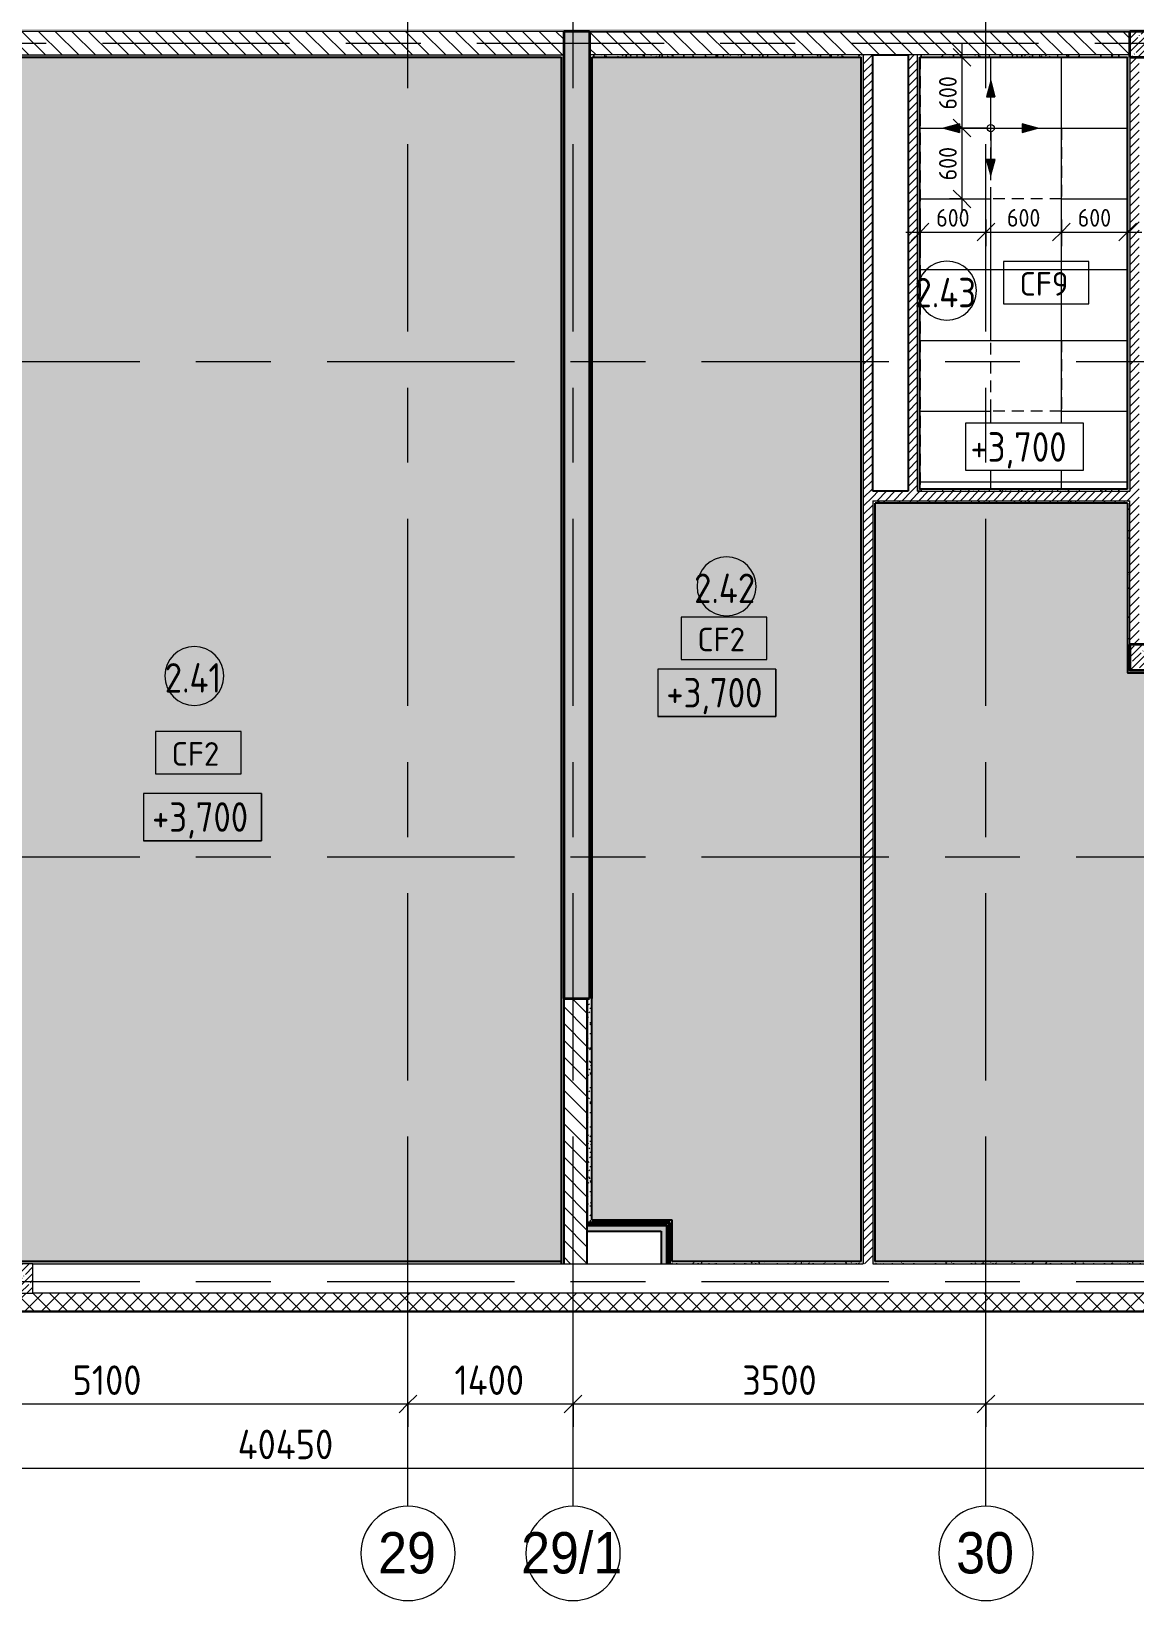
# Model space of a CAD drawing. Header units: millimetres. Extents: x 81663 to 277412, y -8553 to 29000.
# Drawn here: x 102618 to 111970, y -2706 to 10600 of the extents above; entities that cross this region are included whole.
import ezdxf

# ---------------------------------------------------------------- set-up
doc = ezdxf.new("R2010")
doc.units = ezdxf.units.MM
doc.linetypes.add('200_ШТРИХ__ш1_п0_6_', pattern=[160, 100, -60])
doc.linetypes.add('Осевая', pattern=[3175, 635, -476.25, 1587.5, -476.25])
for name, color, linetype, lineweight in [('A-ANNO-DIMS', 7, 'Continuous', 9), ('A-ANNO-DIMS-100', 7, 'Continuous', 9), ('A-AREA-IDEN', 7, 'Continuous', 9), ('A-CLNG-IDEN', 7, 'Continuous', 9), ('A-DETL', 7, 'Continuous', 9), ('A-DETL-GENF', 7, 'Continuous', 9), ('A-DETL-MBND', 7, '200_ШТРИХ__ш1_п0_6_', 9), ('A-DETL-MBND-1', 7, 'Continuous', 9), ('A-WALL', 7, 'Continuous', 9), ('G-ANNO-DIMS', 7, 'Continuous', 9), ('G-ANNO-TEXT', 7, 'Continuous', 9), ('I-WALL', 7, 'Continuous', 9), ('S-COLS', 7, 'Continuous', 9), ('Оси', 7, 'Continuous', 9), ('Оси-1', 7, 'Continuous', 20), ('Оси-2', 7, 'Осевая', 9)]:
    doc.layers.add(name, color=color, linetype=linetype, lineweight=lineweight)
for name, color, linetype, lineweight, true_color in [('A-WALL-1', 7, 'Continuous', 35, 0x3c3c3c), ('A-WALL-3', 7, 'Continuous', 25, 0x3c3c3c), ('A-WALL-FNSH-1', 7, 'Continuous', 13, 0x3c3c3c), ('A-WALL-FNSH-2', 7, 'Continuous', 9, 0x3c3c3c)]:
    doc.layers.add(name, color=color, linetype=linetype, lineweight=lineweight, true_color=true_color)
doc.styles.add('Arial', font='arial.ttf', dxfattribs={"width": 0.9, "height": 350})
doc.styles.add('GOST Common', font='GOST_Common.ttf', dxfattribs={"width": 0.9, "height": 250})
doc.styles.add('GOST Common_1', font='GOST_Common.ttf', dxfattribs={"height": 200})
doc.styles.add('ISOCPEUR', font='isocpeur.ttf', dxfattribs={"width": 0.9, "height": 250})
doc.styles.add('ISOCPEUR_2', font='isocpeur.ttf', dxfattribs={"width": 0.9, "height": 150})
doc.dimstyles.new('ISO-1_5_окр_100', dxfattribs={"dimscale": 304.8, "dimtxt": 149.397176, "dimasz": 0.492126, "dimexe": 0.393701, "dimexo": 0, "dimgap": 0, "dimtad": 1, "dimdec": 0, "dimrnd": 100, "dimzin": 0, "dimdsep": 46, "dimtxsty": 'ISOCPEUR_2', "dimblk1": 'OBLIQUE', "dimblk2": 'OBLIQUE', "dimsah": 1, "dimcen": 0.09, "dimdle": 0.393701, "dimazin": 0, "dimtfac": 1, "dimtdec": 4, "dimtix": 1, "dimtmove": 0, "dimatfit": 3, "dimfxl": 1, "dimtvp": 1, "dimtolj": 1, "dimtzin": 0, "dimarcsym": 2})
doc.dimstyles.new('ISO-2_5_0_9К_БОЛЬШОЙ', dxfattribs={"dimscale": 304.8, "dimtxt": 248.995294, "dimasz": 0.492126, "dimexe": 0.393701, "dimexo": 0.984252, "dimgap": 0, "dimtad": 1, "dimdec": 0, "dimrnd": 10, "dimzin": 0, "dimdsep": 46, "dimtxsty": 'ISOCPEUR', "dimblk1": 'OBLIQUE', "dimblk2": 'OBLIQUE', "dimsah": 1, "dimcen": 0.09, "dimdle": 0.393701, "dimazin": 0, "dimtfac": 1, "dimtdec": 4, "dimtix": 1, "dimtmove": 0, "dimatfit": 3, "dimfxl": 1, "dimtvp": 1, "dimtolj": 1, "dimtzin": 0, "dimarcsym": 2})
pattern_1 = [(135, (0, 0), (-70.71068, -70.71068), [])]
pattern_2 = [(45, (0, 0), (-35.35534, 35.35534), [])]
pattern_3 = [(45, (0, 0), (-57.024626, 57.024626), []), (45, (57.025, 0), (-57.024626, 57.024626), [100.806, -20.161, 3.353, -16.808])]
pattern_4 = [(0, (0, 0), (121.92, 30.48), [10.058, -81.382, 10.058, -81.382, -487.68]), (0, (0, 0), (121.92, 30.48), [-182.88, 10.058, -172.822, 10.058, -81.382, -213.36]), (0, (0, 0), (121.92, 30.48), [-457.2, 10.058, -50.902, 10.058, -142.342]), (120, (45.72, 15.24), (-87.356454, 90.345817), [10.058, -81.382, 10.058, -81.382, -487.68]), (120, (45.72, 15.24), (-87.356454, 90.345817), [-182.88, 10.058, -172.822, 10.058, -81.382, -213.36]), (120, (45.72, 15.24), (-87.356454, 90.345817), [-457.2, 10.058, -50.902, 10.058, -142.342]), (240, (60.96, 76.2), (-34.563546, -120.825817), [10.058, -81.382, 10.058, -81.382, -487.68]), (240, (60.96, 76.2), (-34.563546, -120.825817), [-182.88, 10.058, -172.822, 10.058, -81.382, -213.36]), (240, (60.96, 76.2), (-34.563546, -120.825817), [-457.2, 10.058, -50.902, 10.058, -142.342])]
pattern_5 = [(45, (0, 0), (-106.06602, 106.06602), []), (135, (0, 0), (-106.06602, -106.06602), [])]

# ---------------------------------------------------------------- blocks, each defined once
blk = doc.blocks.new('BSC_Колонна _Прямоугольная - 250х900-V2-План потолков с обозначением видов отделки и геометрии 2 этажа в осях 23-33')
at = {"layer": 'S-COLS'}
h = blk.add_hatch(dxfattribs=at)
h.set_pattern_fill('FP_7', color=256, style=0, pattern_type=2)
h.set_pattern_definition([(45, (-102180, -25), (-57.024626, 57.024626), []), (45, (-102122.975, -25), (-57.024626, 57.024626), [100.806, -20.161, 3.353, -16.808])])
h.paths.add_polyline_path([(-168, -125), (450, -125), (450, 125), (-450, 125), (-450, -125)])
for p, q in [((450, 125), (-450, 125)), ((-450, 125), (-450, -125)), ((450, -125), (450, 125)), ((-450, -125), (450, -125))]:
    blk.add_line(p, q, dxfattribs=at)
blk = doc.blocks.new('Начало раскладки_красным - Начало раскладки_красным-26102174-План потолков с обозначением видов отделки и геометрии 2 этажа в осях 23-33')
at = {"layer": 'A-DETL-GENF'}
for points in [[(-36, 265), (36, 265), (0, 400)], [(-265, -36), (-265, 36), (-400, 0)], [(265, -36), (400, 0), (265, 36)], [(0, -400), (36, -265), (-36, -265)]]:
    blk.add_hatch(color=256, dxfattribs=at).paths.add_polyline_path(points)
for p, q in [((0, 400), (-36, 265)), ((0, 400), (-36, 265)), ((36, 265), (0, 400)), ((0, 400), (36, 265)), ((-36, 265), (36, 265)), ((-36, 265), (36, 265)), ((0, 30), (0, 265)), ((-265, 36), (-400, 0)), ((-400, 0), (-265, 36)), ((-400, 0), (-265, -36)), ((-400, 0), (-265, -36)), ((-265, -36), (-265, 36)), ((-265, 36), (-265, -36)), ((-30, 0), (-265, 0)), ((30, 0), (265, 0)), ((400, 0), (265, 36)), ((265, 36), (265, -36)), ((400, 0), (265, 36)), ((265, 36), (265, -36)), ((400, 0), (265, -36)), ((0, -30), (0, -265)), ((265, -36), (400, 0)), ((36, -265), (-36, -265)), ((-36, -265), (0, -400)), ((0, -400), (-36, -265)), ((-36, -265), (36, -265)), ((0, -400), (36, -265)), ((0, -400), (36, -265))]:
    blk.add_line(p, q, dxfattribs=at)
blk.add_circle((0, 0), 30, dxfattribs=at)
blk = doc.blocks.new('Ось сетки - D8-29747960-План потолков с обозначением видов отделки и геометрии 2 этажа в осях 23-33')
at = {"layer": 'Оси-1'}
for start, end in [(360, 180), (180, 360)]:
    blk.add_arc((0, 0), 4, start, end, dxfattribs=at)
blk = doc.blocks.new('DIMBLOCK20-План потолков с обозначением видов отделки и геометрии 2 этажа в осях 23-33')
at = {"layer": 'A-ANNO-DIMS-100'}
for p, q in [((100710, -1232), (100710, -918)), ((105810, -1232), (105810, -918)), ((100710, -1038), (105810, -1038)), ((100710, -1038), (100710, -1232)), ((105810, -1038), (105810, -1232))]:
    blk.add_line(p, q, dxfattribs=at)
at = {"layer": 'A-ANNO-DIMS-100', "lineweight": 20}
for p, q in [((100710, -1038), (100635, -1113)), ((100710, -1038), (100785, -963)), ((105810, -1038), (105735, -1113)), ((105810, -1038), (105885, -963))]:
    blk.add_line(p, q, dxfattribs=at)
at = {"layer": 'A-ANNO-DIMS-100', "color": 0, "insert": (102966, -712), "char_height": 250, "width": 706.76, "attachment_point": 1, "line_spacing_factor": 1.149209, "style": 'ISOCPEUR'}
blk.add_mtext('5100', dxfattribs=at)
blk = doc.blocks.new('_Oblique')
at = {"color": 0, "linetype": 'ByBlock', "lineweight": -2}
blk.add_line((-0.5, -0.5), (0.5, 0.5), dxfattribs=at)
blk = doc.blocks.new('DIMBLOCK21-План потолков с обозначением видов отделки и геометрии 2 этажа в осях 23-33')
at = {"layer": 'A-ANNO-DIMS-100'}
for p, q in [((105810, -1232), (105810, -918)), ((107210, -1232), (107210, -918)), ((105810, -1038), (107210, -1038)), ((105810, -1038), (105810, -1232)), ((107210, -1038), (107210, -1232))]:
    blk.add_line(p, q, dxfattribs=at)
at = {"layer": 'A-ANNO-DIMS-100', "lineweight": 20}
for p, q in [((105810, -1038), (105735, -1113)), ((105810, -1038), (105885, -963)), ((107210, -1038), (107135, -1113)), ((107210, -1038), (107285, -963))]:
    blk.add_line(p, q, dxfattribs=at)
at = {"layer": 'A-ANNO-DIMS-100', "color": 0, "insert": (106204, -712), "char_height": 250, "width": 735.49, "attachment_point": 1, "line_spacing_factor": 1.149209, "style": 'ISOCPEUR'}
blk.add_mtext('1400', dxfattribs=at)
blk = doc.blocks.new('DIMBLOCK22-План потолков с обозначением видов отделки и геометрии 2 этажа в осях 23-33')
at = {"layer": 'A-ANNO-DIMS-100'}
for p, q in [((107210, -1232), (107210, -918)), ((110710, -1232), (110710, -918)), ((107210, -1038), (110710, -1038)), ((107210, -1038), (107210, -1232)), ((110710, -1038), (110710, -1232))]:
    blk.add_line(p, q, dxfattribs=at)
at = {"layer": 'A-ANNO-DIMS-100', "lineweight": 20}
for p, q in [((107210, -1038), (107135, -1113)), ((107210, -1038), (107285, -963)), ((110710, -1038), (110635, -1113)), ((110710, -1038), (110785, -963))]:
    blk.add_line(p, q, dxfattribs=at)
at = {"layer": 'A-ANNO-DIMS-100', "color": 0, "insert": (108644, -712), "char_height": 250, "width": 758.48, "attachment_point": 1, "line_spacing_factor": 1.149209, "style": 'ISOCPEUR'}
blk.add_mtext('3500', dxfattribs=at)
blk = doc.blocks.new('DIMBLOCK23-План потолков с обозначением видов отделки и геометрии 2 этажа в осях 23-33')
at = {"layer": 'A-ANNO-DIMS-100'}
for p, q in [((110710, -1232), (110710, -918)), ((115960, -1232), (115960, -918)), ((110710, -1038), (115960, -1038)), ((110710, -1038), (110710, -1232)), ((115960, -1038), (115960, -1232))]:
    blk.add_line(p, q, dxfattribs=at)
at = {"layer": 'A-ANNO-DIMS-100', "lineweight": 20}
for p, q in [((110710, -1038), (110635, -1113)), ((110710, -1038), (110785, -963)), ((115960, -1038), (115885, -1113)), ((115960, -1038), (116035, -963))]:
    blk.add_line(p, q, dxfattribs=at)
at = {"layer": 'A-ANNO-DIMS-100', "color": 0, "insert": (113019, -712), "char_height": 250, "width": 758.48, "attachment_point": 1, "line_spacing_factor": 1.149209, "style": 'ISOCPEUR'}
blk.add_mtext('5250', dxfattribs=at)
blk = doc.blocks.new('DIMBLOCK26-План потолков с обозначением видов отделки и геометрии 2 этажа в осях 23-33')
at = {"layer": 'A-ANNO-DIMS-100'}
for p, q in [((84560, -1777), (84560, -1463)), ((125010, -1777), (125010, -1463)), ((84440, -1583), (125130, -1583)), ((84560, -1583), (84560, -1777)), ((125010, -1583), (125010, -1777))]:
    blk.add_line(p, q, dxfattribs=at)
at = {"layer": 'A-ANNO-DIMS-100', "lineweight": 20}
for p, q in [((84560, -1583), (84485, -1658)), ((84560, -1583), (84635, -1508)), ((125010, -1583), (124935, -1658)), ((125010, -1583), (125085, -1508))]:
    blk.add_line(p, q, dxfattribs=at)
at = {"layer": 'A-ANNO-DIMS-100', "color": 0, "insert": (104366, -1257), "char_height": 250, "width": 1005.56, "attachment_point": 1, "line_spacing_factor": 1.149209, "style": 'ISOCPEUR'}
blk.add_mtext('40450', dxfattribs=at)
blk = doc.blocks.new('Марка_Помещения - Номер-25198446-План потолков с обозначением видов отделки и геометрии 2 этажа в осях 23-33')
at = {"layer": 'A-AREA-IDEN'}
for start, end in [(360, 180), (180, 360)]:
    blk.add_arc((0, 0), 2.5, start, end, dxfattribs=at)
blk = doc.blocks.new('М_потолков - Марка_ Имя типа-25382930-План потолков с обозначением видов отделки и геометрии 2 этажа в осях 23-33')
at = {"layer": 'A-CLNG-IDEN'}
for p, q in [((3.625, 1.984375), (-3.625, 1.984375)), ((-3.625, 1.984375), (-3.625, -1.59375)), ((3.625, -1.59375), (3.625, 1.984375)), ((-3.625, -1.59375), (3.625, -1.59375))]:
    blk.add_line(p, q, dxfattribs=at)
blk = doc.blocks.new('Высотные отметки - 10х4_h_-17668695-План потолков с обозначением видов отделки и геометрии 2 этажа в осях 23-33')
at = {"layer": 'G-ANNO-DIMS'}
for p, q in [((-5, 4), (-5, 0)), ((5, 4), (-5, 4)), ((5, 4), (-5, 4)), ((-5, 4), (-5, 0)), ((5, 4), (5, 0)), ((5, 0), (5, 4)), ((5, 0), (-5, 0)), ((-5, 0), (5, 0))]:
    blk.add_line(p, q, dxfattribs=at)
blk = doc.blocks.new('DIMBLOCK38-План потолков с обозначением видов отделки и геометрии 2 этажа в осях 23-33')
at = {"layer": 'A-ANNO-DIMS-100', "lineweight": 20}
for p, q in [((110508, 9780), (110433, 9855)), ((110508, 9780), (110583, 9705)), ((110508, 9180), (110433, 9255)), ((110508, 9180), (110583, 9105))]:
    blk.add_line(p, q, dxfattribs=at)
at = {"layer": 'A-ANNO-DIMS-100'}
for p, q in [((110402, 9780), (110628, 9780)), ((110508, 9780), (110402, 9780)), ((110508, 9060), (110508, 9780)), ((110402, 9180), (110628, 9180)), ((110508, 9180), (110402, 9180))]:
    blk.add_line(p, q, dxfattribs=at)
at = {"layer": 'A-ANNO-DIMS-100', "color": 0, "insert": (110312, 9337), "char_height": 150, "width": 341.32, "attachment_point": 1, "rotation": 90, "line_spacing_factor": 1.149209, "style": 'ISOCPEUR_2'}
blk.add_mtext('600', dxfattribs=at)
blk = doc.blocks.new('DIMBLOCK39-План потолков с обозначением видов отделки и геометрии 2 этажа в осях 23-33')
at = {"layer": 'A-ANNO-DIMS-100'}
for p, q in [((110402, 10379), (110628, 10379)), ((110508, 10379), (110402, 10379)), ((110508, 9780), (110508, 10499)), ((110402, 9780), (110628, 9780)), ((110508, 9780), (110402, 9780))]:
    blk.add_line(p, q, dxfattribs=at)
at = {"layer": 'A-ANNO-DIMS-100', "lineweight": 20}
for p, q in [((110508, 10379), (110433, 10454)), ((110508, 10379), (110583, 10304)), ((110508, 9780), (110433, 9855)), ((110508, 9780), (110583, 9705))]:
    blk.add_line(p, q, dxfattribs=at)
at = {"layer": 'A-ANNO-DIMS-100', "color": 0, "insert": (110312, 9937), "char_height": 150, "width": 341.32, "attachment_point": 1, "rotation": 90, "line_spacing_factor": 1.149209, "style": 'ISOCPEUR_2'}
blk.add_mtext('600', dxfattribs=at)
blk = doc.blocks.new('DIMBLOCK40-План потолков с обозначением видов отделки и геометрии 2 этажа в осях 23-33')
at = {"layer": 'A-ANNO-DIMS-100'}
for p, q in [((110151, 9004), (110151, 8778)), ((110151, 8898), (110151, 9004)), ((110710, 9004), (110710, 8778)), ((110710, 8898), (110710, 9004)), ((110031, 8898), (110710, 8898))]:
    blk.add_line(p, q, dxfattribs=at)
at = {"layer": 'A-ANNO-DIMS-100', "lineweight": 20}
for p, q in [((110151, 8898), (110226, 8973)), ((110710, 8898), (110785, 8973)), ((110151, 8898), (110076, 8823)), ((110710, 8898), (110635, 8823))]:
    blk.add_line(p, q, dxfattribs=at)
at = {"layer": 'A-ANNO-DIMS-100', "color": 0, "insert": (110288, 9094), "char_height": 150, "width": 341.32, "attachment_point": 1, "line_spacing_factor": 1.149209, "style": 'ISOCPEUR_2'}
blk.add_mtext('600', dxfattribs=at)
blk = doc.blocks.new('DIMBLOCK41-План потолков с обозначением видов отделки и геометрии 2 этажа в осях 23-33')
at = {"layer": 'A-ANNO-DIMS-100'}
for p, q in [((110710, 9004), (110710, 8778)), ((110710, 8898), (110710, 9004)), ((111350, 9004), (111350, 8778)), ((111350, 8898), (111350, 9004)), ((110710, 8898), (111350, 8898))]:
    blk.add_line(p, q, dxfattribs=at)
at = {"layer": 'A-ANNO-DIMS-100', "lineweight": 20}
for p, q in [((110710, 8898), (110785, 8973)), ((111350, 8898), (111425, 8973)), ((110710, 8898), (110635, 8823)), ((111350, 8898), (111275, 8823))]:
    blk.add_line(p, q, dxfattribs=at)
at = {"layer": 'A-ANNO-DIMS-100', "color": 0, "insert": (110888, 9094), "char_height": 150, "width": 341.32, "attachment_point": 1, "line_spacing_factor": 1.149209, "style": 'ISOCPEUR_2'}
blk.add_mtext('600', dxfattribs=at)
blk = doc.blocks.new('DIMBLOCK42-План потолков с обозначением видов отделки и геометрии 2 этажа в осях 23-33')
at = {"layer": 'A-ANNO-DIMS-100'}
for p, q in [((111350, 9004), (111350, 8778)), ((111350, 8898), (111350, 9004)), ((111910, 9004), (111910, 8778)), ((111910, 8898), (111910, 9004)), ((111350, 8898), (112030, 8898))]:
    blk.add_line(p, q, dxfattribs=at)
at = {"layer": 'A-ANNO-DIMS-100', "lineweight": 20}
for p, q in [((111350, 8898), (111425, 8973)), ((111910, 8898), (111985, 8973)), ((111350, 8898), (111275, 8823)), ((111910, 8898), (111835, 8823))]:
    blk.add_line(p, q, dxfattribs=at)
at = {"layer": 'A-ANNO-DIMS-100', "color": 0, "insert": (111488, 9094), "char_height": 150, "width": 341.32, "attachment_point": 1, "line_spacing_factor": 1.149209, "style": 'ISOCPEUR_2'}
blk.add_mtext('600', dxfattribs=at)

msp = doc.modelspace()

# ---------------------------------------------------------------- hatches: boundary and pattern name
at = {"layer": 'A-DETL-MBND'}
h = msp.add_hatch(dxfattribs=at)
h.set_pattern_fill('FP_19', color=256, style=0, pattern_type=2)
h.set_pattern_definition([(90, (110750.5, 8579.5), (-600, 4e-14), []), (180, (110750.5, 8579.5), (-7e-14, -600), [])])
h.paths.add_polyline_path([(111909, 6721), (111909, 10379), (110151, 10379), (110151, 6721), (111717.9, 6721)])
h.paths.add_polyline_path([(111536.7, 6878.3), (110536.7, 6878.3), (110536.7, 7278.3), (111536.7, 7278.3), (111536.7, 6932.6)])
h.paths.add_polyline_path([(110750.5, 7379.5), (110750.5, 7979.5), (111350.5, 7979.5), (111350.5, 7379.5)])
h.paths.add_polyline_path([(110750.5, 9179.5), (110750.5, 9380.4), (110714.4, 9514.7), (110750.5, 9514.8), (110750.5, 9779.5), (111015.3, 9779.5), (111015.2, 9815.9), (111150.5, 9779.5), (111350.5, 9779.5), (111350.5, 9179.5)])
h.paths.add_polyline_path([(110485.8, 9743.1), (110350.5, 9779.3), (110485.7, 9815.6)])
h.paths.add_polyline_path([(110714.1, 10044.2), (110750.3, 10179.5), (110786.6, 10044.3)])
at = {"layer": 'A-DETL-MBND-1'}
h = msp.add_hatch(color=256, dxfattribs=at)
h.paths.add_polyline_path([(106833.2, 170), (107110, 170), (107110, 10380), (101630, 10380), (101630, 520), (101990, 520), (101990, 170), (105780.4, 170)])
h.paths.add_polyline_path([(94530, 170), (94530, 175), (96260, 175), (96260, 520), (96750, 520), (96750, 175), (99030, 175), (99030, 170), (101570, 170), (101570, 5160), (94190, 5160), (94189, 6600), (92050, 6599), (92050, 525), (92446, 525), (92446, 175), (93630, 175), (93630, 170)])
msp.add_hatch(color=256, dxfattribs=at).paths.add_polyline_path([(108051, 170), (109649, 170), (109649, 10380), (107370, 10379), (107371, 521), (108050, 521), (108051, 500)])
h = msp.add_hatch(color=256, dxfattribs=at)
h.paths.add_polyline_path([(124809, 170), (124809, 9979), (124410, 9979), (124410, 10359), (119351, 10359), (119351, 170), (120770, 170), (120770, 520), (121150, 520), (121150, 170), (124659.5, 170)])
h.paths.add_polyline_path([(119290, 170), (119290, 5160), (111910, 5160), (111909, 6600), (109770, 6599), (109770, 170), (112510, 170), (112510, 520), (112890, 520), (112890, 170), (115179, 170), (115179, 520), (115650, 520), (115650, 170), (118830, 170)])
at = {"layer": 'A-WALL'}
h = msp.add_hatch(dxfattribs=at)
h.set_pattern_fill('FP_2', color=256, style=0, pattern_type=2)
h.set_pattern_definition([(45, (0, 0), (-70.71068, 70.71068), []), (135, (0, 0), (-70.71068, -70.71068), [])])
h.paths.add_polyline_path([(125080, -250), (125080, -100), (89210, -100), (89210, -250), (120776.3, -250)])
at = {"layer": 'I-WALL'}
h = msp.add_hatch(dxfattribs=at)
h.set_pattern_fill('FP_17', color=256, style=0, pattern_type=2)
h.set_pattern_definition(pattern_4)
h.paths.add_polyline_path([(120776.3, 10600), (121190, 10600), (121190, 10620), (100809, 10620), (100809, 10600), (119330, 10600)])
h = msp.add_hatch(dxfattribs=at)
h.set_pattern_fill('FP_3', color=256, style=0, pattern_type=2)
h.set_pattern_definition(pattern_1)
h.paths.add_polyline_path([(107110, 10400), (107130, 10400), (107130, 10600), (101610, 10600), (101610, 10400), (105247.6, 10400)])
h = msp.add_hatch(dxfattribs=at)
h.set_pattern_fill('FP_1', color=256, style=0, pattern_type=2)
h.set_pattern_definition(pattern_3)
h.paths.add_polyline_path([(107350, 2400), (107350, 10600), (107130, 10600), (107130, 2400), (107330, 2400)])
h = msp.add_hatch(dxfattribs=at)
h.set_pattern_fill('FP_3', color=256, style=0, pattern_type=2)
h.set_pattern_definition(pattern_1)
h.paths.add_polyline_path([(121210, 10400), (121210, 10600), (119330, 10600), (119330, 10400), (120776.3, 10400)])
h.paths.add_polyline_path([(111930, 10400), (111930, 10600), (107350, 10600), (107350, 10400), (110423.8, 10400)])
h = msp.add_hatch(dxfattribs=at)
h.set_pattern_fill('FP_1', color=256, style=0, pattern_type=2)
h.set_pattern_definition(pattern_3)
h.paths.add_polyline_path([(119250, 10380), (119330, 10380), (119330, 10600), (111930, 10600), (111930, 10380), (118188.1, 10380)])
h = msp.add_hatch(dxfattribs=at)
h.set_pattern_fill('FP_17', color=256, style=0, pattern_type=2)
h.set_pattern_definition(pattern_4)
h.paths.add_polyline_path([(107110, 10380), (107110, 10400), (101610, 10400), (101610, 10380), (105247.6, 10380)])
h = msp.add_hatch(dxfattribs=at)
h.set_pattern_fill('FP_17', color=256, style=0, pattern_type=2)
h.set_pattern_definition(pattern_4)
h.paths.add_polyline_path([(107130, 150), (107130, 150.3), (107130, 10400), (107110, 10400), (107110, 150)])
h = msp.add_hatch(dxfattribs=at)
h.set_pattern_fill('FP_17', color=256, style=0, pattern_type=2)
h.set_pattern_definition(pattern_4)
h.paths.add_polyline_path([(109650, 10380), (109650, 10400), (107350, 10400), (107350, 10380), (107835.7, 10380)])
h = msp.add_hatch(dxfattribs=at)
h.set_pattern_fill('FP_17', color=256, style=0, pattern_type=2)
h.set_pattern_definition(pattern_4)
h.paths.add_polyline_path([(107350, 2400), (107370, 2400), (107370, 10380), (107350, 10380), (107350, 4047.4)])
h = msp.add_hatch(dxfattribs=at)
h.set_pattern_fill('FP_17', color=256, style=0, pattern_type=2)
h.set_pattern_definition(pattern_4)
h.paths.add_polyline_path([(109670, 150), (109670, 10400), (109650, 10400), (109650, 150)])
h = msp.add_hatch(dxfattribs=at)
h.set_pattern_fill('FP_4', color=256, style=0, pattern_type=2)
h.set_pattern_definition(pattern_2)
h.paths.add_polyline_path([(109670, 150), (109750, 150), (109750, 10400), (109670, 10400), (109670, 189.9)])
h = msp.add_hatch(dxfattribs=at)
h.set_pattern_fill('FP_4', color=256, style=0, pattern_type=2)
h.set_pattern_definition(pattern_2)
h.paths.add_polyline_path([(110050, 6700), (110130, 6700), (110130, 10400), (110050, 10400), (110050, 8221)])
h = msp.add_hatch(dxfattribs=at)
h.set_pattern_fill('FP_17', color=256, style=0, pattern_type=2)
h.set_pattern_definition(pattern_4)
h.paths.add_polyline_path([(111910, 10380), (111930, 10380), (111930, 10400), (110130, 10400), (110130, 10380), (110423.8, 10380)])
h = msp.add_hatch(dxfattribs=at)
h.set_pattern_fill('FP_17', color=256, style=0, pattern_type=2)
h.set_pattern_definition(pattern_4)
h.paths.add_polyline_path([(110150, 6720), (110150, 10380), (110130, 10380), (110130, 6720)])
h = msp.add_hatch(dxfattribs=at)
h.set_pattern_fill('FP_17', color=256, style=0, pattern_type=2)
h.set_pattern_definition(pattern_4)
h.paths.add_polyline_path([(111910, 6700), (111930, 6700), (111930, 10380), (111910, 10379), (111910, 6720)])
h = msp.add_hatch(dxfattribs=at)
h.set_pattern_fill('FP_4', color=256, style=0, pattern_type=2)
h.set_pattern_definition(pattern_2)
h.paths.add_polyline_path([(112010, 5400), (112010, 10380), (111930, 10380), (111930, 5400)])
h = msp.add_hatch(dxfattribs=at)
h.set_pattern_fill('FP_4', color=256, style=0, pattern_type=2)
h.set_pattern_definition(pattern_2)
h.paths.add_polyline_path([(111930, 6620), (111930, 6700), (109750, 6700), (109750, 6620), (111717.9, 6620)])
h = msp.add_hatch(dxfattribs=at)
h.set_pattern_fill('FP_17', color=256, style=0, pattern_type=2)
h.set_pattern_definition(pattern_4)
h.paths.add_polyline_path([(111910, 6700), (111910, 6720), (110130, 6720), (110130, 6700), (111717.9, 6700)])
h = msp.add_hatch(dxfattribs=at)
h.set_pattern_fill('FP_17', color=256, style=0, pattern_type=2)
h.set_pattern_definition(pattern_4)
h.paths.add_polyline_path([(111930, 6600), (111930, 6620), (109750, 6620), (109750, 6600), (111910, 6600)])
h = msp.add_hatch(dxfattribs=at)
h.set_pattern_fill('FP_17', color=256, style=0, pattern_type=2)
h.set_pattern_definition(pattern_4)
h.paths.add_polyline_path([(109770, 150), (109770, 6600), (109750, 6600), (109750, 150)])
h = msp.add_hatch(dxfattribs=at)
h.set_pattern_fill('FP_17', color=256, style=0, pattern_type=2)
h.set_pattern_definition(pattern_4)
h.paths.add_polyline_path([(111930, 5180), (111930, 6600), (111910, 6600), (111910, 5180)])
h = msp.add_hatch(dxfattribs=at)
h.set_pattern_fill('FP_1', color=256, style=0, pattern_type=2)
h.set_pattern_definition(pattern_3)
h.paths.add_polyline_path([(119330, 5180), (119330, 5400), (111930, 5400), (111930, 5180), (119290, 5180)])
h = msp.add_hatch(dxfattribs=at)
h.set_pattern_fill('FP_17', color=256, style=0, pattern_type=2)
h.set_pattern_definition(pattern_4)
h.paths.add_polyline_path([(119330, 5160), (119330, 5180), (111910, 5180), (111910, 5160), (118188.1, 5160)])
h = msp.add_hatch(dxfattribs=at)
h.set_pattern_fill('FP_3', color=256, style=0, pattern_type=2)
h.set_pattern_definition(pattern_1)
h.paths.add_polyline_path([(107130, 150), (107330, 150), (107330, 2400), (107130, 2400), (107130, 195.2)])
h = msp.add_hatch(dxfattribs=at)
h.set_pattern_fill('FP_17', color=256, style=0, pattern_type=2)
h.set_pattern_definition(pattern_4)
h.paths.add_polyline_path([(107370, 501), (107370, 2400), (107330, 2400), (107330, 501)])
h = msp.add_hatch(dxfattribs=at)
h.set_pattern_fill('FP_26', color=256, style=0, pattern_type=2)
h.set_pattern_definition(pattern_5)
h.paths.add_polyline_path([(108005, 488.5), (108017.5, 488.5), (108017.5, 501), (107330, 501), (107330, 488.5), (107955, 488.5)])
h = msp.add_hatch(dxfattribs=at)
h.set_pattern_fill('FP_26', color=256, style=0, pattern_type=2)
h.set_pattern_definition(pattern_5)
h.paths.add_polyline_path([(107955, 476), (108005, 476), (108005, 488.5), (107330, 488.5), (107330, 476), (107835.7, 476)])
for points in [[(107955, 426), (107955, 476), (107330, 476), (107330, 426), (107835.7, 426)], [(107955, 150), (108005, 150), (108005, 476), (107955, 476), (107955, 180.5)]]:
    msp.add_hatch(color=256, dxfattribs=at).paths.add_polyline_path(points)
h = msp.add_hatch(dxfattribs=at)
h.set_pattern_fill('FP_17', color=256, style=0, pattern_type=2)
h.set_pattern_definition(pattern_4)
h.paths.add_polyline_path([(107955, 501), (108030, 501), (108030, 521), (107370, 521), (107370, 501), (107835.7, 501)])
h = msp.add_hatch(dxfattribs=at)
h.set_pattern_fill('FP_26', color=256, style=0, pattern_type=2)
h.set_pattern_definition(pattern_5)
h.paths.add_polyline_path([(108005, 150), (108017.5, 150), (108017.5, 488.5), (108005, 488.5), (108005, 179.6)])
h = msp.add_hatch(dxfattribs=at)
h.set_pattern_fill('FP_26', color=256, style=0, pattern_type=2)
h.set_pattern_definition(pattern_5)
h.paths.add_polyline_path([(108017.5, 150), (108030, 150), (108030, 501), (108017.5, 501), (108017.5, 179.4)])
h = msp.add_hatch(dxfattribs=at)
h.set_pattern_fill('FP_17', color=256, style=0, pattern_type=2)
h.set_pattern_definition(pattern_4)
h.paths.add_polyline_path([(108050, 150), (108050, 521), (108030, 521), (108030, 150)])
h = msp.add_hatch(dxfattribs=at)
h.set_pattern_fill('FP_17', color=256, style=0, pattern_type=2)
h.set_pattern_definition(pattern_4)
h.paths.add_polyline_path([(101965, 150), (107110, 150), (107109, 170), (101965, 170), (101965, 151.7)])
h = msp.add_hatch(dxfattribs=at)
h.set_pattern_fill('FP_17', color=256, style=0, pattern_type=2)
h.set_pattern_definition(pattern_4)
h.paths.add_polyline_path([(109650, 150), (109650, 170), (108050, 170), (108050, 150), (109129.8, 150)])
h = msp.add_hatch(dxfattribs=at)
h.set_pattern_fill('FP_17', color=256, style=0, pattern_type=2)
h.set_pattern_definition(pattern_4)
h.paths.add_polyline_path([(111717.9, 150), (112530, 150), (112530, 170), (109770, 170), (109770, 150), (110423.8, 150)])

# ---------------------------------------------------------------- linework, layer by layer
at = {"layer": 'A-DETL'}
for p, q in [((111536.7, 7278.3), (110536.7, 7278.3)), ((110536.7, 7278.3), (110536.7, 6878.3)), ((111536.7, 6878.3), (111536.7, 7278.3)), ((110536.7, 6878.3), (111536.7, 6878.3))]:
    msp.add_line(p, q, dxfattribs=at)
at = {"layer": 'A-DETL-MBND'}
for p, q in [((109649, 170), (109649, 10380)), ((111909, 10379), (110151, 10379)), ((110151, 10379), (110151, 6721)), ((111909, 6721), (111909, 10379)), ((110750.5, 9514.7), (110750.5, 9779.5)), ((110750.5, 9779.5), (111015.3, 9779.5)), ((111149.6, 9779.5), (111350.5, 9779.5)), ((111350.5, 9779.5), (111350.5, 9179.5)), ((110750.5, 9179.5), (110750.5, 9380.4)), ((111350.5, 9179.5), (110750.5, 9179.5)), ((110750.5, 7379.5), (110750.5, 7979.5)), ((110750.5, 7979.5), (111350.5, 7979.5)), ((111350.5, 7979.5), (111350.5, 7379.5)), ((111350.5, 7379.5), (110750.5, 7379.5)), ((110151, 6721), (111909, 6721)), ((108051, 500), (108051, 170))]:
    msp.add_line(p, q, dxfattribs=at)
at = {"layer": 'A-WALL'}
for p, q in [((107130, 10600), (101610, 10600)), ((101610, 10400), (107130, 10400)), ((109750, 10400), (107350, 10400)), ((109670, 10400), (109670, 150)), ((111930, 10400), (110050, 10400)), ((110130, 6700), (110130, 10400)), ((111930, 10380), (111930, 6700)), ((110130, 6700), (111930, 6700)), ((109750, 6620), (111930, 6620)), ((109750, 6620), (109750, 150)), ((111930, 5400), (111930, 6620)), ((107330, 488.5), (108017.5, 488.5)), ((108017.5, 488.5), (108017.5, 150)), ((89210, -250), (125230, -250))]:
    msp.add_line(p, q, dxfattribs=at)
at = {"layer": 'A-WALL-1'}
for p, q in [((107130, 10600), (107130, 2400)), ((107350, 10600), (107130, 10600)), ((107350, 10600), (107350, 2400)), ((111930, 10380), (111930, 10600)), ((119330, 10600), (111930, 10600)), ((111930, 10380), (119330, 10380)), ((111930, 5400), (111930, 5180)), ((119330, 5400), (111930, 5400)), ((119330, 5180), (111930, 5180)), ((107130, 2400), (107350, 2400)), ((107330, 501), (108030, 501)), ((107330, 501), (107330, 476)), ((107330, 476), (108005, 476)), ((108005, 476), (108005, 150)), ((108030, 150), (108030, 501))]:
    msp.add_line(p, q, dxfattribs=at)
at = {"layer": 'A-WALL-3'}
for p, q in [((107350, 10600), (111930, 10600)), ((101630, 10380), (107110, 10380)), ((107110, 10380), (107110, 150)), ((107370, 10380), (109650, 10380)), ((107370, 10380), (107370, 2400)), ((109650, 10380), (109650, 170)), ((109750, 10400), (110050, 10400)), ((109750, 6700), (109750, 10400)), ((110050, 10400), (110050, 6700)), ((110150, 10380), (111910, 10380)), ((110150, 6720), (110150, 10380)), ((111910, 6720), (111910, 10380)), ((110050, 6700), (109750, 6700)), ((110150, 6720), (111910, 6720)), ((109770, 170), (109770, 6600)), ((111910, 6600), (109770, 6600)), ((111910, 6600), (111910, 5160)), ((111910, 5160), (119330, 5160)), ((107130, 2400), (107130, 150)), ((107330, 150), (107330, 2400)), ((107330, 2400), (107330, 501)), ((107370, 521), (107370, 2400)), ((107330, 426), (107955, 426)), ((107370, 521), (108050, 521)), ((107955, 426), (107955, 150)), ((108050, 170), (108050, 521)), ((107110, 170), (101965, 170)), ((108030, 150), (108030, 150)), ((109650, 170), (108050, 170)), ((112530, 170), (109770, 170))]:
    msp.add_line(p, q, dxfattribs=at)
at = {"layer": 'A-WALL-FNSH-1'}
for p, q in [((101631, 10379), (107109, 10379)), ((107109, 10379), (107109, 171)), ((107371, 10379), (109649, 10379)), ((107371, 522), (107371, 10379)), ((109649, 10379), (109649, 171)), ((110151, 10379), (111909, 10379)), ((110151, 6721), (110151, 10379)), ((111909, 10379), (111909, 6721)), ((111909, 6721), (110151, 6721)), ((109771, 6599), (111909, 6599)), ((109771, 171), (109771, 6599)), ((111909, 6599), (111909, 5159)), ((111909, 5159), (119330, 5159)), ((107370, 2400), (107370, 521)), ((108051, 522), (107371, 522)), ((108051, 171), (108051, 522)), ((107109, 171), (101986, 171)), ((109649, 171), (108051, 171)), ((112509, 171), (109771, 171)), ((89207, -253), (125233, -253))]:
    msp.add_line(p, q, dxfattribs=at)
at = {"layer": 'A-WALL-FNSH-2'}
msp.add_line((89202, -258), (125238, -258), dxfattribs=at)
at = {"layer": 'I-WALL'}
for p, q in [((102630, 150), (107109, 150)), ((107110, 150), (109670, 150)), ((109750, 150), (123730, 150)), ((123730, -100), (102630, -100))]:
    msp.add_line(p, q, dxfattribs=at)
at = {"layer": 'Оси'}
for p, q in [((105810, -1906.3), (105810, 593.7)), ((107210, -1906.3), (107210, 593.7)), ((110710, -1906.3), (110710, 593.7))]:
    msp.add_line(p, q, dxfattribs=at)
at = {"layer": 'Оси-2'}
for p, q in [((105810, 593.7), (105810, 19528.3)), ((107210, 593.7), (107210, 19528.3)), ((110710, 593.7), (110710, 19528.3)), ((86232.9, 10500), (120319, 10500)), ((84962.9, 7800), (122760, 7800)), ((84962.9, 3600), (122760, 3600)), ((84962.9, 0), (122760, 0))]:
    msp.add_line(p, q, dxfattribs=at)

# ---------------------------------------------------------------- block references
at = {"layer": 'A-AREA-IDEN', "xscale": 99.99999999999993, "yscale": 99.99999999999993, "zscale": 99.99999999999993}
for p in [(110378.6, 8401.5), (108510.4, 5894.2), (103999, 5134.6)]:
    msp.add_blockref('Марка_Помещения - Номер-25198446-План потолков с обозначением видов отделки и геометрии 2 этажа в осях 23-33', p, dxfattribs=at)
at = {"layer": 'A-CLNG-IDEN', "xscale": 99.99999999999993, "yscale": 99.99999999999993, "zscale": 99.99999999999993}
for p in [(111220.8, 8449.3), (108489.5, 5433.9), (104032.1, 4463.6)]:
    msp.add_blockref('М_потолков - Марка_ Имя типа-25382930-План потолков с обозначением видов отделки и геометрии 2 этажа в осях 23-33', p, dxfattribs=at)
at = {"layer": 'A-DETL-GENF', "rotation": 0.03359668727813597}
msp.add_blockref('Начало раскладки_красным - Начало раскладки_красным-26102174-План потолков с обозначением видов отделки и геометрии 2 этажа в осях 23-33', (110750.5, 9779.5), dxfattribs=at)
at = {"layer": 'G-ANNO-DIMS', "xscale": 99.99999999999993, "yscale": 99.99999999999993, "zscale": 99.99999999999993}
for p in [(108428.7, 4790.6), (104069, 3736.4)]:
    msp.add_blockref('Высотные отметки - 10х4_h_-17668695-План потолков с обозначением видов отделки и геометрии 2 этажа в осях 23-33', p, dxfattribs=at)
at = {"layer": 'S-COLS'}
msp.add_blockref('BSC_Колонна _Прямоугольная - 250х900-V2-План потолков с обозначением видов отделки и геометрии 2 этажа в осях 23-33', (102180, 25), dxfattribs=at)
at = {"layer": 'Оси-1', "xscale": 99.99999999999993, "yscale": 99.99999999999993, "zscale": 99.99999999999993}
for p in [(105810, -2306.3), (107210, -2306.3), (110710, -2306.3)]:
    msp.add_blockref('Ось сетки - D8-29747960-План потолков с обозначением видов отделки и геометрии 2 этажа в осях 23-33', p, dxfattribs=at)

# ---------------------------------------------------------------- texts
at = {"layer": 'A-AREA-IDEN', "char_height": 250, "attachment_point": 1, "style": 'GOST Common'}
for s, insert, width in [('2.43', (110103.8, 8510.1), 685.443), ('2.42', (108235.7, 6002.8), 685.443), ('2.41', (103748.1, 5243.2), 627.721)]:
    msp.add_mtext(s, dxfattribs=dict(at, insert=insert, width=width))
at = {"layer": 'A-CLNG-IDEN', "char_height": 200, "width": 529.114, "attachment_point": 1, "style": 'GOST Common_1'}
for s, insert in [('CF9', (110994.9, 8559.1)), ('CF2', (108263.7, 5543.6)), ('CF2', (103806.3, 4573.4))]:
    msp.add_mtext(s, dxfattribs=dict(at, insert=insert))
at = {"layer": 'G-ANNO-DIMS', "char_height": 250, "width": 1028.823, "attachment_point": 1, "line_spacing_factor": 1.022761, "style": 'GOST Common'}
for insert in [(108000.1, 5117.3), (103640.3, 4063.1)]:
    msp.add_mtext('+3,700', dxfattribs=dict(at, insert=insert))
at = {"layer": 'G-ANNO-TEXT', "insert": (110578.5, 7201.1), "char_height": 250, "width": 1067.848, "attachment_point": 1, "style": 'GOST Common'}
msp.add_mtext('+3,700', dxfattribs=at)
at = {"layer": 'Оси', "char_height": 350, "attachment_point": 1, "style": 'Arial'}
for s, insert, width in [('29', (105557.4, -2125.6), 606.076), ('29/1', (106769.7, -2125.6), 1060.633), ('30', (110457.4, -2125.6), 606.076)]:
    msp.add_mtext(s, dxfattribs=dict(at, insert=insert, width=width))

# ---------------------------------------------------------------- dimensions: what is measured, and where the dimension line sits
at = {"layer": 'A-ANNO-DIMS'}
for base, p1, p2, override, picture, middle in [((110508.3250703, 10379.0000053), (110402.2590531, 9779.5000053), (110402.2590531, 10379.0000053), {"dimpost": '<>', "dimfxl": 599.5}, 'DIMBLOCK39-План потолков с обозначением видов отделки и геометрии 2 этажа в осях 23-33', (110433.3250703, 10079.2500053)), ((110508.3, 9779.5), (110402.3, 9179.5), (110402.3, 9779.5), {"dimpost": '<>', "dimfxl": 600}, 'DIMBLOCK38-План потолков с обозначением видов отделки и геометрии 2 этажа в осях 23-33', (110433.3, 9479.5))]:
    dim = msp.add_linear_dim(base=base, p1=p1, p2=p2, angle=90, dimstyle='ISO-1_5_окр_100', override=override, dxfattribs=at)
    dim.commit()
    dim.dimension.update_dxf_attribs({"geometry": picture, "text_midpoint": middle})
for base, p1, p2, dimstyle, override, picture, middle in [((110710, 8898.4), (110151, 9004.4), (110710, 9004.4), 'ISO-1_5_окр_100', {"dimpost": '<>', "dimfxl": 558.999966}, 'DIMBLOCK40-План потолков с обозначением видов отделки и геометрии 2 этажа в осях 23-33', (110430.5, 8973.4)), ((111350.5, 8898.36162), (110709.99997, 9004.42763), (111350.5, 9004.42763), 'ISO-1_5_окр_100', {"dimpost": '<>', "dimfxl": 640.500034}, 'DIMBLOCK41-План потолков с обозначением видов отделки и геометрии 2 этажа в осях 23-33', (111030.24998, 8973.36162)), ((111909.9999, 8898.3616), (111350.5, 9004.4276), (111909.9999, 9004.4276), 'ISO-1_5_окр_100', {"dimpost": '<>', "dimfxl": 559.49994}, 'DIMBLOCK42-План потолков с обозначением видов отделки и геометрии 2 этажа в осях 23-33', (111630.25, 8973.3616)), ((105810, -1038.2), (100710, -932.1), (105810, -932.1), 'ISO-2_5_0_9К_БОЛЬШОЙ', {"dimpost": '<>', "dimfxl": 5100}, 'DIMBLOCK20-План потолков с обозначением видов отделки и геометрии 2 этажа в осях 23-33', (103260, -913.2)), ((107210, -1038.2), (105810, -932.1), (107210, -932.1), 'ISO-2_5_0_9К_БОЛЬШОЙ', {"dimpost": '<>', "dimfxl": 1400}, 'DIMBLOCK21-План потолков с обозначением видов отделки и геометрии 2 этажа в осях 23-33', (106510, -913.2)), ((110710, -1038.2), (107210, -932.1), (110710, -932.1), 'ISO-2_5_0_9К_БОЛЬШОЙ', {"dimpost": '<>', "dimfxl": 3500}, 'DIMBLOCK22-План потолков с обозначением видов отделки и геометрии 2 этажа в осях 23-33', (108960, -913.2)), ((115960, -1038.2), (110710, -932.1), (115960, -932.1), 'ISO-2_5_0_9К_БОЛЬШОЙ', {"dimpost": '<>', "dimfxl": 5250}, 'DIMBLOCK23-План потолков с обозначением видов отделки и геометрии 2 этажа в осях 23-33', (113335, -913.2)), ((125010, -1583.3), (84560, -1477.3), (125010, -1477.3), 'ISO-2_5_0_9К_БОЛЬШОЙ', {"dimpost": '<>', "dimfxl": 40450}, 'DIMBLOCK26-План потолков с обозначением видов отделки и геометрии 2 этажа в осях 23-33', (104785, -1458.3))]:
    dim = msp.add_linear_dim(base=base, p1=p1, p2=p2, dimstyle=dimstyle, override=override, dxfattribs=at)
    dim.commit()
    dim.dimension.update_dxf_attribs({"geometry": picture, "text_midpoint": middle})

doc.saveas('drawing.dxf')
